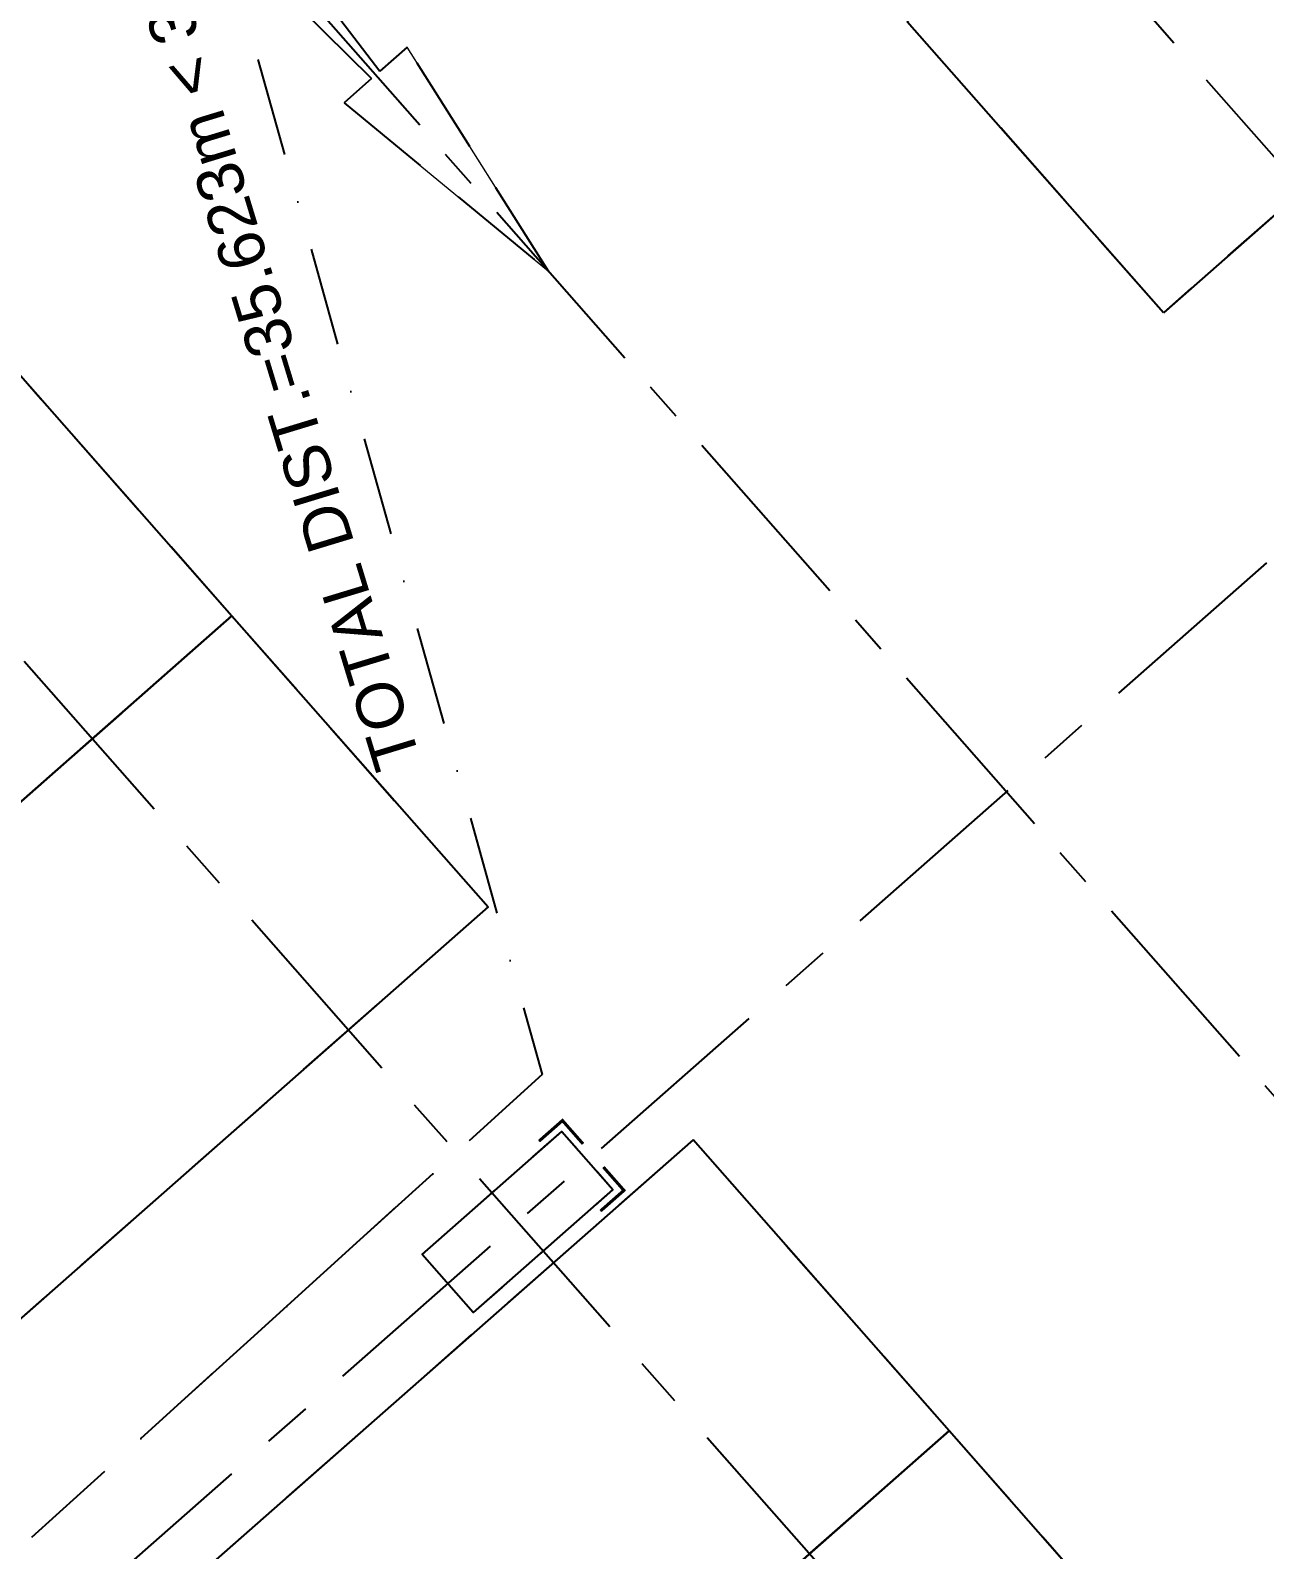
# Model space of a CAD drawing. Header units: millimetres. Extents: x 833946797 to 834440930, y 817746008 to 818399503.
# Drawn here: x 834343138 to 834351096, y 817990244 to 818000040 of the extents above; entities that cross this region are included whole.
import ezdxf

# ---------------------------------------------------------------- set-up
doc = ezdxf.new("R2010")
doc.units = ezdxf.units.MM
doc.header["$LTSCALE"] = 100
for name, pattern in [('CENTER', [2, 1.25, -0.25, 0.25, -0.25]), ('DASHDOT2', [12.7, 6.35, -3.175, 0, -3.175]), ('Grid Line', [22.224999999999994, 12.7, -3.174999999999999, 3.174999999999999, -3.174999999999999]), ('Hidden', [9.524999999999999, 6.35, -3.175])]:
    doc.linetypes.add(name, pattern=pattern)
for name, color, linetype in [('+C-160', 160, 'Hidden'), ('3B50A-DLN-ARC-DWG-1002-P00-LB02$0$DLN660', 1, 'Continuous'), ('A-COLS', 3, 'Continuous'), ('DLN020__', 6, 'Continuous'), ('DLN0401_', 7, 'Continuous'), ('DLN060__', 7, 'Continuous'), ('DLN660', 1, 'Continuous'), ('DLN810__', 1, 'Continuous'), ('MOE', 6, 'DASHDOT2')]:
    doc.layers.add(name, color=color, linetype=linetype)
for name, color, linetype, lineweight in [('A-WALL', 7, 'Continuous', 9), ('A829_ROAD', 1, 'Continuous', 0), ('CORNER GUARD', 2, 'Continuous', 50)]:
    doc.layers.add(name, color=color, linetype=linetype, lineweight=lineweight)
doc.styles.get("Standard").update_dxf_attribs({"font": 'swiss.ttf'})

# ---------------------------------------------------------------- blocks, each defined once
blk = doc.blocks.new('A05-_14-flat-3')
at = {"layer": 'A829_ROAD'}
for p, q in [((-275.0000010728836, 3909.326751708984), (275.0000013113022, 3909.326751708984)), ((-50.00000047683716, 709.3266921043396), (-275.0000010728836, 3909.326751708984)), ((275.0000013113022, 3909.326751708984), (50.00000059604645, 709.3266921043396)), ((-375.0000016689301, 709.326691865921), (0, -1623.87123799324)), ((-50.00000047683716, 709.3266921043396), (-375.0000016689301, 709.326691865921)), ((0, -1623.87123799324), (375.0000017881393, 709.3266921043396)), ((375.0000017881393, 709.3266921043396), (50.00000059604645, 709.3266921043396))]:
    blk.add_line(p, q, dxfattribs=at)
blk = doc.blocks.new('DLN_Parking - Parking - 2500 x 5000 _WL_-V7-Car Park_B2_F')
at = {"layer": 'DLN660'}
for p, q in [((2500, 0), (0, 0)), ((0, 0), (0, -5000)), ((2500.000000000001, -5000.000000000002), (2500, 0))]:
    blk.add_line(p, q, dxfattribs=at)
blk = doc.blocks.new('3B50A-DLN-ARC-DWG-1002-P00-LB02$0$DLN_Parking - Parking - 2500 x 5000 _WL_-V2-Car Park_B2_F')
at = {"layer": '3B50A-DLN-ARC-DWG-1002-P00-LB02$0$DLN660'}
for p, q in [((2500, 0), (0, 0)), ((0, 0), (0, -5000)), ((2500.000000000001, -5000.000000000002), (2500, 0)), ((0, -5000), (2500.000000000001, -5000.000000000002))]:
    blk.add_line(p, q, dxfattribs=at)
blk = doc.blocks.new('CORNER GUARD')
at = {"layer": 'CORNER GUARD', "color": 0, "const_width": 20}
blk.add_lwpolyline([(-150.0000007152557, -49.99999976158142), (49.99999976158142, -49.99999988079071), (49.99999952316284, 150.0000001192093)], dxfattribs=at)
at = {"layer": 'Defpoints', "color": 0}
blk.add_lwpolyline([(-150.0000007152557, 1.192092895507812e-07), (-4.76837158203125e-07, 2.384185791015625e-07), (-4.76837158203125e-07, 150.0000001192093)], dxfattribs=at)
blk = doc.blocks.new('A$C029C5A43')
at = {"layer": '+C-160'}
for p, q in [((81234.8160738945, 52272.39566850662), (81072.16149258614, 54585.70530653)), ((81469.76158094406, 54585.70530653), (81307.10699939728, 52272.39566850662)), ((78270.96153593063, 52765.69955396652), (78270.96153569221, 50265.69955408573)), ((80999.87056732178, 52272.39566838741), (81270.96153664589, 50585.70530641079)), ((81234.8160738945, 52272.39566850662), (80999.87056732178, 52272.39566838741)), ((81270.96153664589, 50585.70530641079), (81542.05250620842, 52272.39566850662)), ((81542.05250620842, 52272.39566850662), (81307.10699939728, 52272.39566850662)), ((78270.96153569221, 50265.69955408573), (73270.96153593063, 50265.69955396652)), ((73270.96153616905, 50265.69955396652), (78270.96153640747, 50265.69955384731)), ((78270.96153640747, 50265.69955384731), (78270.96153640747, 47765.69955408573)), ((84070.96153593063, 47765.69955432415), (84070.96153593063, 50265.69955420494)), ((78270.96153640747, 47765.69955408573), (73270.96153640747, 47765.69955396652)), ((89070.96153593063, 47765.69955432415), (84070.96153593063, 47765.69955432415)), ((77819.06452417374, 46723.95570218563), (67875.85822868347, 46577.35765886307)), ((76470.96153736115, 46365.69955420494), (77670.96153736115, 46365.69955432415)), ((76470.96153712273, 45865.69955432415), (76470.96153736115, 46365.69955420494)), ((76470.96153759956, 45865.69955432415, -0.07028772469116415), (76470.96153736115, 46365.69955444336, -0.07028772469116415)), ((76470.96153736115, 46365.69955444336, -0.07028772469116415), (77670.96153712273, 46365.69955408573, -0.07028772469116415)), ((76470.96153783798, 45865.69955456257, -0.07028772469116415), (76470.96153759956, 46365.69955444336, -0.07028772469116415)), ((76470.96153759956, 46365.69955444336, -0.07028772469116415), (77670.96153783798, 46365.69955396652, -0.07028772469116415)), ((77520.96153879166, 46415.299695611, 0.07028772469215899), (77720.96153903008, 46415.29969573021, 0.07028772469215899)), ((77520.96153879166, 46365.299695611, 0.07028772469215899), (77670.96153879166, 46365.299695611, 0.07028772469215899)), ((77670.96153736115, 46365.69955432415), (77670.96153712273, 45865.69955408573)), ((77670.96153712273, 46365.69955408573, -0.07028772469116415), (77670.96153783798, 45865.69955420494, -0.07028772469116415)), ((77670.96153783798, 46365.69955396652, -0.07028772469116415), (77670.9615380764, 45865.69955396652, -0.07028772469116415)), ((77670.96153879166, 46365.299695611, 0.07028772469215899), (77670.96153879166, 46215.29969573021, 0.07028772469215899)), ((77720.96153903008, 46415.29969573021, 0.07028772469215899), (77720.96153879166, 46215.29969573021, 0.07028772469215899)), ((77670.96153879166, 45865.29969584942, 0.07028772469215899), (77670.96153879166, 46015.29969584942, 0.07028772469215899)), ((77720.96153879166, 45815.29969573021, 0.07028772469215899), (77720.96153879166, 46015.29969584942, 0.07028772469215899)), ((77670.96153712273, 45865.69955408573), (76470.96153712273, 45865.69955432415)), ((77670.96153783798, 45865.69955420494, -0.07028772469116415), (76470.96153759956, 45865.69955432415, -0.07028772469116415)), ((77670.9615380764, 45865.69955396652, -0.07028772469116415), (76470.96153783798, 45865.69955456257, -0.07028772469116415)), ((77520.96153831482, 45865.29969584942, 0.07028772469215899), (77670.96153879166, 45865.29969584942, 0.07028772469215899)), ((78270.96153593063, 45765.69955384731), (73270.96153569221, 45765.69955384731)), ((77520.96153831482, 45815.29969596863, 0.07028772469215899), (77720.96153879166, 45815.29969573021, 0.07028772469215899)), ((78270.96153593063, 43265.69955384731), (78270.96153593063, 45765.69955384731)), ((73270.96153593063, 43265.69955384731), (78270.96153593063, 43265.69955384731)), ((78270.96153593063, 43265.69955420494), (73270.96153569221, 43265.69955408573)), ((78270.96153593063, 40765.69955408573), (78270.96153593063, 43265.69955420494))]:
    blk.add_line(p, q, dxfattribs=at)

msp = doc.modelspace()

# ---------------------------------------------------------------- hatches: boundary and pattern name
at = {"layer": 'A-WALL'}
h = msp.add_hatch(dxfattribs=at)
h.set_pattern_fill('ANSI31', scale=50, angle=-6.361109362927034e-15)
h.set_pattern_definition([(86.3501958279957, (-1.192092895507812e-07, 1.192092895507812e-07), (-158.4280186349138, 10.10571182131174), [])])
edge = h.paths.add_edge_path()
edge.add_line((834373398.9201546, 817975260.548027), (834373587.7881666, 817975426.7660248))
edge.add_line((834373587.7881668, 817975426.7660248), (834373233.2643241, 817980497.9923743))
edge.add_line((834373233.2643241, 817980497.9923743), (834338943.7585428, 818019460.0237285))
edge.add_arc((834332615.6261824, 818013879.7363707), 8437.112430546018, 41.40656209306128, 102.7631053202158)
edge.add_line((834330751.6949148, 818022108.3830634), (834321993.2614791, 818032060.3016281))
edge.add_line((834321993.2614793, 818032060.3016281), (834277327.4665351, 817992751.0563895))
edge.add_line((834277327.466535, 817992751.0563895), (834277459.5984685, 817992600.9192455))
edge.add_line((834277459.5984687, 817992600.9192456), (834321975.2562567, 818031778.0322049))
edge.add_line((834321975.2562566, 818031778.0322047), (834330680.6719674, 818021886.3572645))
edge.add_arc((834332615.6256013, 818013879.7351375), 8237.113781559863, 41.40793444522251, 103.58612611412508, ccw=False)
edge.add_line((834338793.6214172, 818019327.8918118), (834373038.4656745, 817980416.6081657))
edge.add_line((834373038.4656745, 817980416.6081657), (834373398.9201547, 817975260.5480269))
at = {"layer": 'DLN060__'}
h = msp.add_hatch(dxfattribs=at)
h.set_pattern_fill('EARTH', color=251, scale=150, angle=45.00000000000045)
h.set_pattern_definition([(86.35019582799568, (1453154.080526948, 238293.1648491621), (-889.9338408816122, 1011.202382737353), [952.4999999999997, -952.4999999999997]), (86.35019582799568, (1452797.617485166, 238315.9027007818), (-889.9338408816122, 1011.202382737353), [952.4999999999997, -952.4999999999997]), (86.35019582799568, (1452441.154443264, 238338.6405525208), (-889.9338408816122, 1011.202382737353), [952.4999999999997, -952.4999999999997]), (176.3501958279956, (1452329.91271317, 238465.0408502817), (-1011.202382737353, -889.9338408816122), [952.4999999999997, -952.4999999999997]), (176.3501958279956, (1452352.650564909, 238821.5038923025), (-1011.202382737353, -889.9338408816122), [952.4999999999997, -952.4999999999997]), (176.3501958279956, (1452375.388416171, 239177.9669340849), (-1011.202382737353, -889.9338408816122), [952.4999999999997, -952.4999999999997])])
edge = h.paths.add_edge_path()
edge.add_line((834303001.7276638, 817954269.3640027), (834304578.4320031, 817955656.4492704))
edge.add_line((834304578.4320035, 817955656.4492706), (834331037.8483403, 817925591.4898139))
edge.add_line((834331037.84834, 817925591.4898137), (834375206.4562329, 817964463.1732086))
edge.add_line((834375206.4562325, 817964463.1732087), (834374060.8627851, 817980844.7536951))
edge.add_line((834374060.8627853, 817980844.7536948), (834339581.52124, 818020021.9484737))
edge.add_arc((834332615.9355372, 818013881.6562957), 9285.611030570026, 41.3967707884505, 99.60462301211987)
edge.add_line((834331066.6470942, 818023037.1069965), (834322069.7839626, 818033259.9453678))
edge.add_line((834322069.7839628, 818033259.9453679), (834273725.6293017, 817990713.4683118))
edge.add_line((834273725.6293014, 817990713.4683118), (834304578.4320035, 817955656.4492704))
edge.add_line((834304578.4320037, 817955656.4492702), (834303001.7276647, 817954269.3640032))
edge.add_line((834303001.7276647, 817954269.3640034), (834270761.539974, 817990902.8227202))
edge.add_line((834270761.5399741, 817990902.8227199), (834322258.575107, 818036224.0691499))
edge.add_line((834322258.5751069, 818036224.0691499), (834331970.2700638, 818025188.991452))
edge.add_arc((834332622.2949393, 818013717.2690969), 11490.23717038002, 42.02614068141469, 93.25305315063548, ccw=False)
edge.add_line((834341157.6965528, 818021409.6334623), (834375550.7708069, 817982329.9209781))
edge.add_line((834375550.770807, 817982329.9209781), (834377279.0058944, 817963489.7294939))
edge.add_line((834377279.0058941, 817963489.7294935), (834330848.7932926, 817922627.6645511))
edge.add_line((834330848.7932928, 817922627.6645511), (834303001.7276639, 817954269.3640026))

# ---------------------------------------------------------------- linework, layer by layer
at = {"layer": 'A-COLS'}
msp.add_lwpolyline([(834345663.1779294, 817992147.6646764), (834346564.0006844, 817992940.4561771), (834346894.3304765, 817992565.1133622), (834345993.5077211, 817991772.3218617)], close=True, dxfattribs=at)
at = {"layer": 'A-COLS', "elevation": -0.07028772469116415}
for points in [[(834346564.0006845, 817992940.456177), (834346894.3304768, 817992565.1133627), (834345993.5077214, 817991772.3218621), (834345663.177929, 817992147.6646765)], [(834345993.5077213, 817991772.3218622), (834345663.1779294, 817992147.6646768), (834346564.0006851, 817992940.4561774), (834346894.3304772, 817992565.1133628)]]:
    msp.add_lwpolyline(points, close=True, dxfattribs=at)
at = {"layer": 'DLN020__', "linetype": 'Grid Line'}
for p, q in [((834379458.6173668, 817967067.0465686), (834311905.5131766, 818043825.4040799)), ((834373302.995207, 817961649.6379813), (834305749.8910171, 818038407.9954922)), ((834361118.7104143, 818005416.1294194), (834291780.7799315, 817944393.5568396))]:
    msp.add_line(p, q, dxfattribs=at)
at = {"layer": 'DLN810__', "color": 2, "linetype": 'CENTER', "ltscale": 10}
msp.add_line((834360184.1327428, 817982913.4504876), (834328026.5274951, 818019453.0734974), dxfattribs=at)
at = {"layer": 'MOE'}
msp.add_lwpolyline([(834342548.583266, 818007190.3306655), (834346438.4941108, 817993307.2395767), (834339071.123437, 817986628.1159981), (834339295.917278, 817978594.830134), (834338314.4413497, 817975522.844897)], dxfattribs=at)

# ---------------------------------------------------------------- block references
at = {"rotation": 41.35019582799567}
msp.add_blockref('A$C029C5A43', (834318889.4698145, 817906820.3266928), dxfattribs=at)
at = {"layer": 'CORNER GUARD', "xscale": -1, "rotation": 221.3501958279957}
msp.add_blockref('CORNER GUARD', (834346564.2648563, 817992940.1560105, 0.07028772469215899), dxfattribs=at)
at = {"layer": 'CORNER GUARD', "rotation": 41.3501958279957}
msp.add_blockref('CORNER GUARD', (834346894.5946482, 817992564.8131956, 0.07028772469215899), dxfattribs=at)
at = {"layer": 'DLN660', "xscale": -1}
for name, p, rotation in [('DLN_Parking - Parking - 2500 x 5000 _WL_-V7-Car Park_B2_F', (834348791.8163342, 818000096.3514681), 131.3501958279923), ('3B50A-DLN-ARC-DWG-1002-P00-LB02$0$DLN_Parking - Parking - 2500 x 5000 _WL_-V2-Car Park_B2_F', (834339032.762577, 817994837.9420347), 131.3501958279866), ('3B50A-DLN-ARC-DWG-1002-P00-LB02$0$DLN_Parking - Parking - 2500 x 5000 _WL_-V2-Car Park_B2_F', (834340684.4115373, 817992961.2279615), 131.3501958279866)]:
    msp.add_blockref(name, p, dxfattribs=dict(at, rotation=rotation))
at = {"layer": 'DLN660', "rotation": 131.3501958279892}
for p in [(834345309.0286245, 817987706.4285555), (834346960.6775842, 817985829.7144822)]:
    msp.add_blockref('3B50A-DLN-ARC-DWG-1002-P00-LB02$0$DLN_Parking - Parking - 2500 x 5000 _WL_-V2-Car Park_B2_F', p, dxfattribs=at)
at = {"layer": 'DLN810__', "color": 4, "xscale": 0.7229092483945704, "yscale": 0.7229092483945704, "zscale": 0.7229092483945704, "rotation": 41.3501958279957}
msp.add_blockref('A05-_14-flat-3', (834345702.9257983, 817999367.9668734), dxfattribs=at)

# ---------------------------------------------------------------- texts
at = {"layer": 'DLN0401_'}
msp.add_text('TOTAL DIST.=35.623m < 36m', height=299.9999999999996, rotation=106.9309201943126, dxfattribs=at).set_placement((834345656.8150673, 817995329.7667178))

doc.saveas('drawing.dxf')
